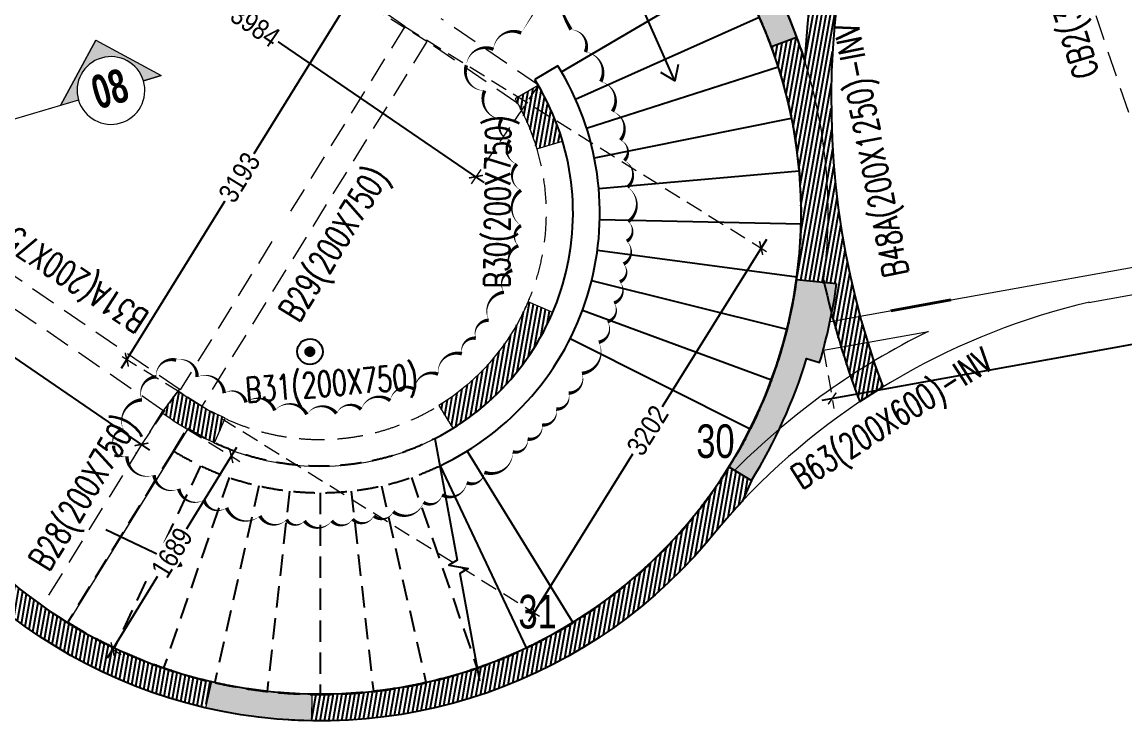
# Model space of a CAD drawing. Header units: millimetres. Extents: x 389 to 31304, y 212 to 40670.
# Drawn here: x 6625 to 14844, y 3762 to 8972 of the extents above; entities that cross this region are included whole.
import ezdxf

# ---------------------------------------------------------------- set-up
doc = ezdxf.new("R2010")
doc.units = ezdxf.units.MM
doc.linetypes.add('CONTINOUS', pattern=[0])
doc.linetypes.add('HIDDEN', pattern=[9.524999999999999, 6.349999999999999, -3.174999999999999])
for name, color, linetype, lineweight in [('Elevation-1', 41, 'Continuous', 20), ('G-ANNO-SYMB', 111, 'Continuous', 9), ('S-BEAM-IDEN', 2, 'Continuous', 9), ('S-COL HATCH', 8, 'Continuous', 0), ('S-COLUMN', 6, 'Continuous', 9), ('STR-BEAM', 2, 'CONTINOUS', 18), ('STR-BEAM NO.', 30, 'Continuous', 25), ('Wall', 2, 'Continuous', 40)]:
    doc.layers.add(name, color=color, linetype=linetype, lineweight=lineweight)
for name, color, linetype in [('FF-PENDENT SPRINKLER 68DEG', 222, 'Continuous'), ('FF-SLEEVE', 1, 'Continuous'), ('Hidden', 8, 'HIDDEN'), ('S- Structural', 5, 'Continuous'), ('Staircase', 14, 'Continuous'), ('STR-RC WALL', 4, 'Continuous')]:
    doc.layers.add(name, color=color, linetype=linetype)
doc.styles.add('Dim.s & Anno.(Misc.)', font='ARIALN.TTF')
doc.styles.add('EL', font='swisscl.ttf')
doc.styles.add('ROMANS', font='simplex.shx', dxfattribs={"width": 0.75})
doc.styles.add('Swis721 LtCn BT_B', font='', dxfattribs={"width": 0.9, "height": 249.9999999999997})
doc.styles.get('Swis721 LtCn BT_B').set_extended_font_data('Swis721 LtCn BT', bold=True)
doc.dimstyles.new('A-GFC-100', dxfattribs={"dimtxt": 200, "dimasz": 100, "dimexe": 100, "dimexo": 0, "dimgap": 0, "dimtad": 0, "dimdec": 0, "dimzin": 1, "dimdsep": 46, "dimtxsty": 'Dim.s & Anno.(Misc.)', "dimblk": 'ARCHTICK', "dimcen": 0, "dimdle": 100, "dimclrd": 8, "dimclre": 8, "dimclrt": 6, "dimazin": 2, "dimtfac": 1, "dimtdec": 0, "dimtmove": 0, "dimatfit": 3, "dimfxl": 1, "dimtolj": 1, "dimlwd": -1, "dimlwe": 9, "dimarcsym": 0})
doc.dimstyles.new('A-GFC-75', dxfattribs={"dimtxt": 150, "dimasz": 75, "dimexe": 75, "dimexo": 0, "dimgap": 0, "dimtad": 0, "dimdec": 0, "dimzin": 1, "dimdsep": 46, "dimtxsty": 'Dim.s & Anno.(Misc.)', "dimblk": 'ARCHTICK', "dimcen": 0, "dimdle": 75, "dimclrd": 8, "dimclre": 8, "dimclrt": 6, "dimazin": 2, "dimtfac": 1, "dimtdec": 0, "dimtmove": 0, "dimatfit": 3, "dimfxl": 1, "dimtfill": 1, "dimtolj": 1, "dimlwd": -1, "dimlwe": 9, "dimarcsym": 0})

# ---------------------------------------------------------------- blocks, each defined once
blk = doc.blocks.new('_ArchTick')
at = {"color": 0, "linetype": 'ByBlock', "const_width": 0.15}
blk.add_lwpolyline([(-0.5, -0.5), (0.5, 0.5)], dxfattribs=at)
blk = doc.blocks.new('A$Ce47450c8')
at = {"layer": 'G-ANNO-SYMB', "extrusion": (0, 0, -1)}
h = blk.add_hatch(color=9, dxfattribs=at)
edge = h.paths.add_edge_path(flags=0)
edge.add_line((-136.8343995958566, 252.34375), (0, 252.34375))
edge.add_line((0, 252.34375), (-390.3115636557341, 642.6553136575967))
edge.add_line((-390.3115636557341, 642.6553136575967), (-780.6231273114681, 252.34375))
edge.add_line((-780.6231273114681, 252.34375), (-641.5218995958566, 252.34375))
edge.add_arc((-389.1781495958566, 252.34375), 252.3437499999996, -1.1368683772161603e-13, 180.0000000000005, ccw=False)
for p, q in [((390.3115636557341, 642.6553136575967), (0, 252.34375)), ((390.3115636557341, 642.6553136575967), (780.6231273114681, 252.34375)), ((136.8343995958566, 252.34375), (0, 252.34375)), ((641.5218995958566, 252.34375), (780.6231273114681, 252.34375))]:
    blk.add_line(p, q, dxfattribs=at)
at = {"layer": 'G-ANNO-SYMB', "color": 1, "extrusion": (0, 0, -1)}
for p, q in [((390.3115636557341, 642.6553136575967), (0, 252.34375)), ((780.6231273114681, 252.34375), (390.3115636557341, 642.6553136575967)), ((0, 252.34375), (136.8343995958566, 252.34375))]:
    blk.add_line(p, q, dxfattribs=at)
at = {"layer": 'G-ANNO-SYMB', "color": 2, "extrusion": (0, 0, -1)}
blk.add_line((641.5218995958566, 252.34375), (1422.985443849117, 252.34375), dxfattribs=at)
at = {"layer": 'G-ANNO-SYMB', "color": 5, "extrusion": (0, 0, -1)}
blk.add_line((641.5218995958566, 252.34375), (780.6231273114681, 252.34375), dxfattribs=at)
at = {"layer": 'G-ANNO-SYMB', "extrusion": (0, 0, -1)}
blk.add_arc((-389.1781495958566, 252.34375), 252.34375, 0, 180, dxfattribs=at)
at = {"layer": 'G-ANNO-SYMB', "color": 2, "extrusion": (0, 0, -1)}
for radius, start, end in [(252.3437499999996, 0, 180), (252.34375, 180, 0)]:
    blk.add_arc((-389.1781495958566, 252.34375), radius, start, end, dxfattribs=at)
blk = doc.blocks.new('FF-PENDENT SPK')
at = {"layer": 'FF-PENDENT SPRINKLER 68DEG'}
h = blk.add_hatch(color=256, dxfattribs=at)
edge = h.paths.add_edge_path()
edge.add_ellipse((0, 0), major_axis=(8.243202929090709, 42.96640328158669), ratio=0.9999999998286057, start_angle=-0.3116849919543572, end_angle=179.6883150080456)
edge.add_ellipse((0, 0), major_axis=(8.243202929090709, 42.96640328158669), ratio=0.9999999998286057, start_angle=179.6883150080456, end_angle=359.6883150080456)
for major_axis, ratio, start_param, end_param in [((-9.3398e-12, 124.9999903832727), 0.9999999998271766, 0.0021804787564905, 6.285365785936076), ((8.357737417794588, 42.94427122144804), 0.999999999828613, -0.0027735686916386, 6.280411738487947)]:
    blk.add_ellipse((0, 0), major_axis=major_axis, ratio=ratio, start_param=start_param, end_param=end_param, dxfattribs=at)
blk = doc.blocks.new('New_sprinkler pipes')
at = {"layer": 'FF-PENDENT SPRINKLER 68DEG', "xscale": 0.762, "yscale": 0.762, "zscale": 0.762, "rotation": 89.39261031844389}
blk.add_blockref('FF-PENDENT SPK', (3143.537631131709, -5009.507019953802), dxfattribs=at)
blk = doc.blocks.new('*D86')
at = {"layer": 'S- Structural', "color": 8, "linetype": 'HIDDEN', "lineweight": 9, "ltscale": 20, "transparency": 16777216}
for p, q in [((19280.41533435009, 7731.870520896272), (19358.65455021155, 7298.327660888631)), ((12597.20148901515, 6525.785819872275), (12675.4407048766, 6092.242959864636))]:
    blk.add_line(p, q, dxfattribs=at)
at = {"layer": 'S- Structural', "color": 8, "ltscale": 20, "transparency": 16777216}
for p, q in [((19419.14260990305, 7385.455122889758), (16173.1434211013, 6799.666600817727)), ((12588.31324287548, 6152.731019556134), (15834.31243167723, 6738.519541628166))]:
    blk.add_line(p, q, dxfattribs=at)
at = {"layer": 'S- Structural', "color": 8, "ltscale": 20, "transparency": 16777216, "xscale": 75, "yscale": 75, "zscale": 75}
for p, rotation in [((19345.33484905673, 7372.135421734944), 10.22976570348128), ((12662.12100372179, 6166.050720710948), 190.2297657034813)]:
    blk.add_blockref('_ArchTick', p, dxfattribs=dict(at, rotation=rotation))
at = {"layer": 'S- Structural', "color": 6, "ltscale": 20, "transparency": 16777216, "insert": (16003.72792638926, 6769.093071222946), "char_height": 150, "attachment_point": 5, "rotation": 10.229765703481279, "style": 'Dim.s & Anno.(Misc.)', "bg_fill": 3, "box_fill_scale": 1.1, "bg_fill_color": 9, "bg_fill_true_color": 13158600, "bg_fill_transparency": 0}
blk.add_mtext('\\A1;6791', dxfattribs=at)
blk = doc.blocks.new('*D89')
at = {"layer": 'S- Structural', "color": 8, "linetype": 'HIDDEN', "lineweight": 9, "ltscale": 20, "transparency": 16777216}
for p, q in [((7853.161331942901, 5939.361837402909), (8247.726530864904, 5697.187364699232)), ((6969.568001332359, 4499.758503631681), (7364.133200254361, 4257.584030928004))]:
    blk.add_line(p, q, dxfattribs=at)
at = {"layer": 'S- Structural', "color": 8, "ltscale": 20, "transparency": 16777216}
for p, q in [((8223.038972118338, 5800.340282462788), (7835.14040812965, 5168.352640028532)), ((7260.980282490805, 4232.896472181439), (7648.878846479495, 4864.884114615695))]:
    blk.add_line(p, q, dxfattribs=at)
at = {"layer": 'S- Structural', "color": 8, "ltscale": 20, "transparency": 16777216, "xscale": 75, "yscale": 75, "zscale": 75}
for p, rotation in [((8183.806292609844, 5736.420044207727), 58.45941505861134), ((7300.212961999301, 4296.8167104365), 238.4594150586114)]:
    blk.add_blockref('_ArchTick', p, dxfattribs=dict(at, rotation=rotation))
at = {"layer": 'S- Structural', "color": 6, "ltscale": 20, "transparency": 16777216, "insert": (7742.009627304573, 5016.618377322115), "char_height": 150, "attachment_point": 5, "rotation": 58.45941505861133, "style": 'Dim.s & Anno.(Misc.)', "bg_fill": 3, "box_fill_scale": 1.1, "bg_fill_color": 9, "bg_fill_true_color": 13158600, "bg_fill_transparency": 0}
blk.add_mtext('\\A1;1689', dxfattribs=at)
blk = doc.blocks.new('*D90')
at = {"layer": 'S- Structural', "color": 8, "ltscale": 20, "transparency": 16777216}
for p, q in [((9122.428928704414, 9235.779526742255), (8340.829372097465, 7969.843688368439)), ((7366.310314192422, 6391.441308080655), (8147.909870799367, 7657.377146454468))]:
    blk.add_line(p, q, dxfattribs=at)
at = {"layer": 'S- Structural', "color": 8, "linetype": 'HIDDEN', "lineweight": 9, "ltscale": 20, "transparency": 16777216}
for p, q in [((9642.46588254221, 8826.561152952718), (9019.211327792056, 9211.363817416135)), ((7965.149159616456, 6109.856244529591), (7341.894604866304, 6494.658908993013))]:
    blk.add_line(p, q, dxfattribs=at)
at = {"layer": 'S- Structural', "color": 8, "ltscale": 20, "transparency": 16777216, "xscale": 75, "yscale": 75, "zscale": 75}
for p, rotation in [((9083.027982911293, 9171.962871623018), 58.30846505329705), ((7405.711259985541, 6455.257963199892), 238.308465053297)]:
    blk.add_blockref('_ArchTick', p, dxfattribs=dict(at, rotation=rotation))
at = {"layer": 'S- Structural', "color": 6, "ltscale": 20, "transparency": 16777216, "insert": (8244.369621448417, 7813.610417411455), "char_height": 150, "attachment_point": 5, "rotation": 58.308465053297034, "style": 'Dim.s & Anno.(Misc.)', "bg_fill": 3, "box_fill_scale": 1.1, "bg_fill_color": 9, "bg_fill_true_color": 13158600, "bg_fill_transparency": 0}
blk.add_mtext('\\A1;3193', dxfattribs=at)
blk = doc.blocks.new('*D92')
at = {"layer": 'S- Structural', "color": 8, "linetype": 'HIDDEN', "lineweight": 9, "ltscale": 20, "transparency": 16777216}
for p, q in [((9477.167649476458, 8939.612024438558), (12196.17940700356, 7247.738336345688)), ((7785.428870736289, 6220.817079856055), (10504.4406282634, 4528.94339176318))]:
    blk.add_line(p, q, dxfattribs=at)
at = {"layer": 'S- Structural', "color": 8, "ltscale": 20, "transparency": 16777216}
for p, q in [((12172.12401243332, 7351.040504725979), (11383.36527553959, 6083.425614465581)), ((10401.1384598831, 4504.887997192944), (11189.89719677684, 5772.502887453342))]:
    blk.add_line(p, q, dxfattribs=at)
at = {"layer": 'S- Structural', "color": 8, "ltscale": 20, "transparency": 16777216, "xscale": 75, "yscale": 75, "zscale": 75}
for p, rotation in [((12132.5006255283, 7287.361723250715), 58.10853752159509), ((10440.76184678813, 4568.566778668208), 238.1085375215951)]:
    blk.add_blockref('_ArchTick', p, dxfattribs=dict(at, rotation=rotation))
at = {"layer": 'S- Structural', "color": 6, "ltscale": 20, "transparency": 16777216, "insert": (11286.63123615821, 5927.964250959459), "char_height": 150, "attachment_point": 5, "rotation": 58.10853752159508, "style": 'Dim.s & Anno.(Misc.)', "bg_fill": 3, "box_fill_scale": 1.1, "bg_fill_color": 9, "bg_fill_true_color": 13158600, "bg_fill_transparency": 0}
blk.add_mtext('\\A1;3202', dxfattribs=at)
blk = doc.blocks.new('*D93')
at = {"layer": 'S- Structural', "color": 8, "linetype": 'HIDDEN', "lineweight": 9, "ltscale": 20, "transparency": 16777216}
for p, q in [((5287.273291597797, 7951.896019109709), (4963.330653353854, 7478.240707916659)), ((7796.605111769125, 6235.712222905084), (7472.662473525182, 5762.056911712031))]:
    blk.add_line(p, q, dxfattribs=at)
at = {"layer": 'S- Structural', "color": 8, "ltscale": 20, "transparency": 16777216}
for p, q in [((4943.763315108765, 7582.486183952802), (6108.947863167848, 6785.592435229495)), ((7576.907949561325, 5781.62424995712), (6411.723401502242, 6578.517998680428))]:
    blk.add_line(p, q, dxfattribs=at)
at = {"layer": 'S- Structural', "color": 8, "ltscale": 20, "transparency": 16777216, "xscale": 75, "yscale": 75, "zscale": 75}
for p, rotation in [((5005.669722249382, 7540.147115057276), 145.6309703449798), ((7515.001542420709, 5823.963318852648), 325.6309703449798)]:
    blk.add_blockref('_ArchTick', p, dxfattribs=dict(at, rotation=rotation))
at = {"layer": 'S- Structural', "color": 6, "ltscale": 20, "transparency": 16777216, "insert": (6260.335632335046, 6682.055216954961), "char_height": 150, "attachment_point": 5, "rotation": 325.6309703449798, "style": 'Dim.s & Anno.(Misc.)', "bg_fill": 3, "box_fill_scale": 1.1, "bg_fill_color": 9, "bg_fill_true_color": 13158600, "bg_fill_transparency": 0}
blk.add_mtext('\\A1;3040', dxfattribs=at)
blk = doc.blocks.new('*D94')
at = {"layer": 'S- Structural', "color": 8, "linetype": 'HIDDEN', "lineweight": 9, "ltscale": 20, "transparency": 16777216}
for p, q in [((7185.039608022798, 10749.54693082812), (6676.653785477805, 10006.20654799697)), ((10473.10059531652, 8500.774190624237), (9964.714772771524, 7757.433807793083))]:
    blk.add_line(p, q, dxfattribs=at)
at = {"layer": 'S- Structural', "color": 8, "ltscale": 20, "transparency": 16777216}
for p, q in [((6657.086447284375, 10110.45202404281), (8211.635578934982, 9047.263803364218)), ((10068.96024881736, 7777.001145986512), (8514.411117166757, 8840.189366665105))]:
    blk.add_line(p, q, dxfattribs=at)
at = {"layer": 'S- Structural', "color": 8, "ltscale": 20, "transparency": 16777216, "xscale": 75, "yscale": 75, "zscale": 75}
for p, rotation in [((6718.99285440401, 10068.1129551166), 145.6309703165858), ((10007.05384169773, 7819.340214912718), 325.6309703165858)]:
    blk.add_blockref('_ArchTick', p, dxfattribs=dict(at, rotation=rotation))
at = {"layer": 'S- Structural', "color": 6, "ltscale": 20, "transparency": 16777216, "insert": (8363.023348050869, 8943.726585014663), "char_height": 150, "attachment_point": 5, "rotation": 325.63097031658583, "style": 'Dim.s & Anno.(Misc.)', "bg_fill": 3, "box_fill_scale": 1.1, "bg_fill_color": 9, "bg_fill_true_color": 13158600, "bg_fill_transparency": 0}
blk.add_mtext('\\A1;3984', dxfattribs=at)
blk = doc.blocks.new('st')
at = {"color": 1, "ltscale": 30}
blk.add_lwpolyline([(12690.78159548715, 18292.66410501674), (12856.74178079515, 17384.80614158511), (12793.67013217136, 17347.86209947802), (12937.79584909603, 17323.38030729815), (12874.72420047223, 17286.43626519106), (13021.29276834055, 16484.6569632478)], dxfattribs=at)
at = {"layer": 'Hidden', "ltscale": 25}
blk.add_arc((11836.41588390991, 19970.65866250358), 3583.005883448083, 238.2964888069945, 30.42391037939694, dxfattribs=at)
at = {"layer": 'Staircase', "linetype": 'HIDDEN', "ltscale": 25}
blk.add_line((10741.69534358009, 18198.49769372679), (9953.461048886182, 16922.31284057349), dxfattribs=at)
at = {"layer": 'Staircase', "ltscale": 25}
for points in [[(13632.76304695383, 21025.61927374452), (14926.05052286386, 21785.07012592442)], [(13738.22803162038, 20820.85479044355), (15107.47734212875, 21432.88690890186)], [(13820.44246764108, 20605.69966792874), (15249.08733659238, 21062.83623224311)], [(13878.40159888938, 20382.78410384059), (15348.60797161981, 20679.59917399846)], [(13911.39712585136, 20154.83309163526), (15405.41814162582, 20287.5548859816)], [(13919.02584892511, 19924.63312804699), (15418.60681099072, 19891.6288532447)], [(13901.19458726793, 19694.9981716536), (15388.01047355309, 19496.65892020613)], [(13858.12131351977, 19468.73526746593), (15313.92382808402, 19107.16343173943)], [(13790.33249090612, 19248.61025623418), (15197.47805599868, 18728.82422170602)], [(13698.65664499625, 19037.31398636475), (15039.58994642645, 18365.08048371225)], [(12930.54726612568, 18198.17601193301), (13718.85888452083, 16921.5897061415)], [(12728.15563261509, 18088.21556713246), (13370.28726296499, 16732.60980980284)]]:
    blk.add_lwpolyline(points, dxfattribs=at)
at = {"layer": 'Staircase', "color": 1, "ltscale": 25}
for points in [[(13607.44584868773, 21068.73585375648), (13434.97952864616, 20967.46706067647)], [(13632.76304695383, 21025.61927374452), (13607.44584868773, 21068.73585375648)], [(13460.29581690487, 20924.35203048109), (13434.97952864616, 20967.46706067647)]]:
    blk.add_lwpolyline(points, dxfattribs=at)
at = {"layer": 'Staircase', "linetype": 'HIDDEN', "ltscale": 25}
for points in [[(10741.71896356344, 18198.53593548946), (10846.82021816075, 18368.6938805934)], [(10944.06762432307, 18088.47161388769), (10301.45362842828, 16733.09444922954)], [(11157.35037241876, 18001.46157897264), (10668.3052319996, 16583.42249020375)], [(12514.85996314883, 18001.27090425789), (13003.3103486523, 16583.02683964558)], [(11378.93397736177, 17938.53187163174), (11049.43706483394, 16475.16869334318)], [(12293.26767692342, 17938.40546678751), (12622.15084013715, 16474.90422955528)], [(11606.10894001648, 17900.45135912485), (11440.18889113515, 16409.65608664788)], [(11836.09752545878, 17887.68503906578), (11835.7829827331, 16387.68506970629)], [(12066.08773273229, 17900.38838322833), (12231.38254195824, 16409.52365668677)]]:
    blk.add_lwpolyline(points, dxfattribs=at)
at = {"layer": 'Staircase', "color": 1, "ltscale": 25}
for radius, start in [(2083.156610901033, 295.3462652176721), (1883.156610901033, 296.9817186119115)]:
    blk.add_arc((11836.38179872557, 19970.84163056873), radius, start, 30.42009385555211, dxfattribs=at)
at = {"layer": 'Staircase', "linetype": 'HIDDEN', "ltscale": 25}
for radius, end in [(1883.156610901033, 296.9817186119115), (2083.156610901033, 295.3462652176721)]:
    blk.add_arc((11836.38179872557, 19970.84163056873), radius, 238.2984900351438, end, dxfattribs=at)
at = {"ltscale": 30}
blk.add_leader([(14479.26474959031, 20958.38715592772), (14223.90663238615, 21529.46390567347)], dimstyle='A-GFC-100', override={"dimgap": 0, "dimtad": 0, "dimclrd": 6, "dimldrblk": 'Open90', "dimfxl": 0.18, "dimfxlon": 1, "dimarcsym": 1}, dxfattribs=at)
blk = doc.blocks.new('A$C7186b494')
h = blk.add_hatch(color=9)
h.dxf.hatch_style = 1
edge = h.paths.add_edge_path()
edge.add_line((9406.236045636237, 6865.039187680929), (9218.999476078898, 6794.730249384418))
edge.add_arc((5862.654747098684, 5552.816005351022), 3578.742925846589, 20.30547513806723, 50.63897413296436)
edge.add_line((8132.310445990412, 8319.775336056948), (8258.11689274013, 8475.256630655378))
edge.add_arc((5862.65474710241, 5552.816005365923), 3778.74292583292, 20.32008924191922, 50.659258914179986, ccw=False)
h = blk.add_hatch(color=9)
h.dxf.hatch_style = 1
h.paths.add_polyline_path([(8900.850488122554, 3663.296713553369), (9069.786644060163, 3562.8890374396, 0.0641665388057652), (9480.995038252324, 4470.909923853352, 0.0385889995429131), (9704.344630926847, 5027.519705414772), (9405.820208989084, 5058.595776187257, -0.1048070550564545)])
at = {"layer": 'S- Structural', "linetype": 'Continuous', "ltscale": 150}
h = blk.add_hatch(dxfattribs=at)
h.set_pattern_fill('ANSI31', color=9, scale=10, angle=35)
h.set_pattern_definition([(80, (-25047300.56897713, -12424795.02859187), (-31.2676461581376, 5.513329640925039), [])])
h.paths.add_polyline_path([(5145.517608981579, 35269.36337649636), (5054.97136047855, 35447.69278204255, 0.4142140032433907), (3738.22604957968, 31414.55394482613), (3758.643744535744, 31374.34165452793), (3936.973135069012, 31464.88789542578), (3916.555318839849, 31505.10046174191, -0.4142140032454739)])
h.paths.add_polyline_path([(6358.161627460272, 35885.07992828265), (6267.615378905087, 36063.4093338009), (5723.706631232053, 35787.24121397361), (5814.252879757434, 35608.91180844046)])
h.paths.add_polyline_path([(9513.206498984247, 37711.3489949964), (8969.305872805417, 37435.1849988345), (9059.8521213606, 37256.8555933144), (9603.752747509629, 37533.01958946139)])
h.paths.add_polyline_path([(10363.03426681459, 37694.23861588165), (10184.70486127585, 37603.69236736745), (10899.03201258555, 36196.8363314718), (11077.36141812429, 36287.38257998973)])
h.paths.add_polyline_path([(12449.13708315789, 33585.69208608009), (12270.80779463798, 33495.14560709708), (12906.32558836788, 32243.50335552171), (13084.65499390289, 32334.04960404895)])
h.paths.add_polyline_path([(13424.20342585072, 31665.31433325634), (13245.87402030453, 31574.76808475517), (14112.00625906512, 29868.93432812951), (14290.33554758131, 29959.48080711812)])
h.paths.add_polyline_path([(15662.1112126112, 27257.79031320848), (15483.78180707246, 27167.24406469054), (25427.96716385335, 7582.328153900802), (24983.79092235863, 7502.641351548955), (25019.16459438577, 7305.887718362734), (25728.05504419655, 7433.073010450229)])
h.paths.add_polyline_path([(7879.409615773707, 12100.59496402182), (6046.691892579198, 15710.178266678), (5960.685782201588, 15437.79898382909), (7701.079453714192, 12010.05020547658, -0.3748146044818484), (7524.024956017733, 11309.04590641521), (3551.989864889532, 8555.431342540309, 0.03218052180444), (3185.884113844484, 8234.967647850513), (3331.127493992448, 8097.359569899738, -0.0314423734886145), (3669.977128475905, 8393.866563048214), (7637.971664372831, 11144.68001075834, 0.3748146044814535)])
h.paths.add_polyline_path([(2391.790618821978, 6472.228417297825), (2197.639873880893, 6520.2669408191, 0.1488984230330705), (2280.052400477231, 4317.104726098477), (2469.151340518147, 4382.318229911849, -0.1491422121730191)])
h.paths.add_polyline_path([(2790.240277696401, 3698.074558213353), (2619.08274371922, 3594.497055899352, 0.2022568584402394), (5000.032760452479, 1868.305370025337), (5045.324663799256, 2063.316210512072, -0.2022572387291834)])
h.paths.add_polyline_path([(8819.022543855011, 3200.91480987519, -0.0133477015984474), (9001.118217330428, 3405.770499093458), (9069.7863307409, 3562.888871520758), (8900.2010781914, 3663.682340011001, -0.2638255150658925), (5796.053847208619, 1970.969319995493), (5792.829556055367, 1770.755808439106, 0.2331743197435576)])
h.paths.add_polyline_path([(4415.272385440767, 18923.29970816523), (4206.750980067998, 18892.21735693328), (5779.561650779098, 15794.52748173475), (6046.691569250077, 15710.17890348099)])
h.paths.add_polyline_path([(3561.650196950882, 26657.21483308822), (5622.142186954618, 27704.21098087914), (5531.596016768366, 27882.54043656588), (3350.075210139156, 26774.04601292871), (3772.631035007537, 22183.64726514742), (3874.03312888369, 22001.5804994572), (3793.518519107253, 21956.73788368516), (3994.760628964752, 19770.561585268), (4192.892316490412, 19800.09523765556)])
h.paths.add_polyline_path([(4276.521567553282, 30796.15262493677), (4098.192426528782, 30705.60651071742), (5282.744638867676, 28372.65180916712), (5461.07290945202, 28463.19748143107)])
h = blk.add_hatch(dxfattribs=at)
h.set_pattern_fill('ANSI31', color=9, scale=10, angle=35)
h.set_pattern_definition([(80, (-25089095.75268919, -12441536.78265784), (-31.2676461581376, 5.513329640925039), [])])
edge = h.paths.add_edge_path()
edge.add_line((10623.84464195743, 9708.895265880972), (10451.76791651547, 9810.801858950406))
edge.add_arc((15859.72407219559, 6395.339310076088), 6396.199981592317, 147.7250275288765, 177.4617255676124)
edge.add_arc((5862.65474710241, 5552.81600534916), 3778.742925837649, 17.33314772749167, 20.32008924216035)
edge.add_line((9406.236045636237, 6865.039187680929), (9217.894718211144, 6794.315403325483))
edge.add_arc((5855.764614678919, 5554.064986340701), 3583.593159094449, -7.945741574415877, 20.248427043394486, ccw=False)
edge.add_line((9404.953200865539, 5058.686030799523), (9704.344630926847, 5027.519705414772))
edge.add_arc((5848.951470423489, 5554.790097404271), 3891.281342735942, 348.9121671304618, 352.2124402441471, ccw=False)
edge.add_arc((15816.40567145124, 6402.604435214773), 6352.604597932832, 194.552132968604, 200.7603753095291)
edge.add_arc((12746.29623536765, -106.6682331264019), 5134.548104201812, 121.6999945295367, 123.98417621326831, ccw=False)
edge.add_arc((15831.63402016461, 6404.639915125445), 6167.590585534568, 147.6055555496095, 200.3299186817185, ccw=False)
h = blk.add_hatch(dxfattribs=at)
h.set_pattern_fill('ANSI31', color=9, scale=10, angle=35)
h.set_pattern_definition([(80, (4.39049682021141, -20.59010162204504), (-31.2676461581376, 5.513329640925039), [])])
edge = h.paths.add_edge_path()
edge.add_line((7480.93420471251, 6507.894130259753), (7303.551402408629, 6405.066528193653))
edge.add_arc((6124.870485916733, 5652.119861999526), 1398.648413660497, 15.888106246420477, 32.57062314759338, ccw=False)
edge.add_line((7470.087954837829, 6035.013249699026), (7661.693442758172, 6092.11350106448))
edge.add_arc((5057.496587950737, 5207.13017937541), 2750.461186466147, 18.76928412697139, 28.22438226272346)
h = blk.add_hatch(dxfattribs=at)
h.set_pattern_fill('ANSI31', color=9, scale=10, angle=35)
h.set_pattern_definition([(80, (13.50420066714287, 50.85808785818517), (-31.2676461581376, 5.513329640925039), [])])
edge = h.paths.add_edge_path()
edge.add_line((6740.263539813459, 4121.586954860016), (6845.327005460858, 3951.408881705255))
edge.add_arc((5859.560352869332, 5551.405211819336), 1879.288202948135, 301.6374539949022, 336.915814979443)
edge.add_line((7588.373491857201, 4814.567861920223), (7404.79340145737, 4893.012514756993))
edge.add_arc((5856.82755985111, 5554.542139055207), 1683.395286498068, 301.65438582625654, 336.8603579506663, ccw=False)
h = blk.add_hatch(dxfattribs=at)
h.set_pattern_fill('ANSI31', color=9, scale=10, angle=35)
h.set_pattern_definition([(80, (-8.514853954315186, -6.635194465517997), (-31.2676461581376, 5.513329640925039), [])])
edge = h.paths.add_edge_path()
edge.add_line((5068.837224457413, 3844.107016049326), (5147.088161669671, 4028.157611710951))
edge.add_arc((5805.603206142784, 5577.186371192336), 1683.191065060013, 233.1442807604246, 246.9689371862967, ccw=False)
edge.add_line((4796.021815821528, 4230.383647028356), (4676.076253350823, 4070.332260787487))
edge.add_arc((5804.975496940315, 5576.212131533772), 1882.043487089438, 233.1425393176343, 246.9746873513642)
at = {"layer": 'S-COL HATCH'}
h = blk.add_hatch(color=30, dxfattribs=at)
h.dxf.hatch_style = 1
edge = h.paths.add_edge_path()
edge.add_line((9406.23573230952, 6865.039021782577), (9218.999162748456, 6794.730083471164))
edge.add_arc((5862.654433764517, 5552.815839424729), 3578.742925854851, 20.30547513825288, 50.63897413315)
edge.add_line((8132.310132652522, 8319.775170143694), (8258.116579394788, 8475.256464732813))
edge.add_arc((5862.654433809221, 5552.815839421004), 3778.742925815909, 20.320089242765903, 50.659258915026726, ccw=False)
h = blk.add_hatch(color=30, dxfattribs=at)
h.dxf.hatch_style = 1
h.paths.add_polyline_path([(8900.85017478466, 3663.296547638252), (9069.7863307409, 3562.888871520758, 0.0641665388057652), (9480.994724892082, 4470.909757947548), (9577.704991526902, 4441.926359230652, 0.038549026877663), (9704.344317581505, 5027.519539499656), (9405.819895651191, 5058.595610270277, -0.1048070550564545)])
h = blk.add_hatch(color=30, dxfattribs=at)
h.dxf.hatch_style = 1
h.paths.add_polyline_path([(5792.835961680859, 1771.153568143025), (5796.05689490214, 1971.158567693084, -0.0529148986750746), (5045.413736462593, 2063.699725748971), (5000.16738595441, 1868.885019596666, 0.0529231911952472)])
at = {"layer": 'S-COLUMN'}
for points in [[(9406.23573230952, 6865.039021782577), (9218.999162748456, 6794.730083471164, 0.1331331676250236), (8132.310132652522, 8319.775170143694), (8258.116579394788, 8475.256464732813, -0.1331583492614696)], [(7308.517354045064, 6406.523675536736, -0.0603610880457303), (7470.087954837829, 6035.013249699026), (7661.693442758172, 6092.11350106448, 0.0605652353832259), (7480.998645853252, 6507.783675616607)], [(6740.263539813459, 4121.586954858154), (6845.327005460858, 3951.408881705255, 0.1548395674944414), (7588.707280114293, 4814.425196979195), (7404.79340145737, 4893.012514756993, -0.1548348620323221)], [(5147.088161669671, 4028.157611710951, -0.0603947131971267), (4796.021815821528, 4230.383647028356), (4676.016208618879, 4070.446090146899, 0.0605657292620205), (5068.837224457413, 3844.107016049326)]]:
    blk.add_lwpolyline(points, format="xyb", close=True, dxfattribs=at)
for points, elevation in [([(9704.344317581505, 5027.519539499656), (9405.819895651191, 5058.595610270277), (9405.819895651191, 5058.595610270277, -0.1048070550564544), (8900.85017478466, 3663.296547638252), (9069.7863307409, 3562.888871520758, 0.0641665388057652), (9480.994724892082, 4470.909757947548), (9577.704991526902, 4441.926359230652, 0.038549026877663)], -3.351534e-09), ([(5796.05689490214, 1971.158567693084, -0.0529148986750746), (5045.413736462593, 2063.699725748971), (5000.16738595441, 1868.885019596666, 0.0529231911952471), (5792.835961680859, 1771.153568143025)], 1.3216095e-09)]:
    blk.add_lwpolyline(points, format="xyb", close=True, dxfattribs=dict(at, elevation=elevation))
at = {"layer": 'Staircase', "color": 1, "ltscale": 25}
blk.add_arc((5857.020186532288, 5554.3837303482), 1883.156610901033, 296.9817186119115, 30.42009385555211, dxfattribs=at)
at = {"layer": 'STR-RC WALL', "linetype": 'Continuous'}
for p, q in [((9876.269413396716, 4150.858025256544), (10048.25375626236, 4261.818960456177)), ((9069.7863307409, 3562.888871520758, -3.3760443e-09), (9001.118217330428, 3405.770499095321))]:
    blk.add_line(p, q, dxfattribs=at)
for points in [[(9001.118217330428, 3405.770499093458, 0.0133477015984965), (8819.022543855011, 3200.91480987519, -1.130647793762396), (3551.989864889532, 8555.431342540309), (7524.024956021458, 11309.04590641707, 0.3748146044806575), (7701.079453714192, 12010.05020547844), (4046.574177853763, 19207.68956709839), (3350.075210139156, 26774.04601292871), (5531.597215682268, 27882.54104576819), (3738.226049691439, 31414.5539446082, -0.4142140032682225), (5054.971360486001, 35447.69278204627), (6267.615378908813, 36063.40933380276)], [(5145.517609011381, 35269.36337651126), (5145.517609003931, 35269.36337650754, 0.4142140032686584), (3916.555318929255, 31505.10046156682), (5800.44405831024, 27794.81136824191), (3561.650196950882, 26657.21483308822), (4242.233816664666, 19264.10348861664), (7879.409615773707, 12100.59496402368, -0.3748146044815324), (7637.971664372831, 11144.68001075834), (3669.977128475905, 8393.866563048214, 2.363285978003679), (8760.647943351418, 7652.586555615068, 2.363285978003679)], [(10522.30836207419, 9537.421339301394, 0.2262431691890455), (10048.23718263954, 4261.862593404948)]]:
    blk.add_lwpolyline(points, format="xyb", dxfattribs=at)
at = {"layer": 'STR-RC WALL', "ltscale": 20}
for points in [[(8259.151392430069, 8474.408367153257, -0.1463558368927955), (9469.799656491727, 6678.606262117624, -0.1234096679896117), (10350.21548615768, 9639.323459293693, -0.2262452299917971)], [(9406.236045636237, 6865.039187680929, -0.0130337289720073), (9469.799656491727, 6678.606262117624, -0.1234096679896117), (10350.21548615768, 9639.323459293693)]]:
    blk.add_lwpolyline(points, format="xyb", dxfattribs=at)
at = {"layer": 'STR-RC WALL'}
blk.add_lwpolyline([(9406.236045636237, 6865.039187680929), (9218.999476078898, 6794.730249384418, 0.1331331676250236), (8132.310445990412, 8319.775336056948), (8258.11689274013, 8475.256630655378, -0.1331583492614696)], format="xyb", close=True, dxfattribs=at)
at = {"layer": 'STR-RC WALL', "elevation": -3.351534e-09}
blk.add_lwpolyline([(9704.344630926847, 5027.519705414772), (9405.820208989084, 5058.595776187257), (9405.820208989084, 5058.595776187257, -0.1048070550564544), (8900.850488122554, 3663.296713553369), (9069.786644060163, 3562.8890374396, 0.0641665388057652), (9480.995038252324, 4470.909923853352), (9577.705304864794, 4441.926525156945, 0.038549026877663)], format="xyb", close=True, dxfattribs=at)
at = {"layer": 'STR-RC WALL', "linetype": 'Continuous'}
blk.add_arc((15816.40567145124, 6402.604435222222), 6352.604597935929, 192.2105944684752, 200.7603752854048, dxfattribs=at)
at = {"layer": 'Staircase', "color": 6, "ltscale": 50}
blk.add_blockref('st', (-5979.361612193287, -14416.45790022053), dxfattribs=at)

msp = doc.modelspace()

# ---------------------------------------------------------------- linework, layer by layer
at = {"layer": 'Hidden', "ltscale": 25}
for points in [[(7482.581671236681, 6176.222283638076), (7482.631156115459, 6176.271767861203)], [(10216.32050672047, 6176.209475441829), (10216.40230016284, 6176.127681999461)]]:
    msp.add_lwpolyline(points, dxfattribs=at)
at = {"layer": 'S- Structural'}
msp.add_lwpolyline([(7307.630572358745, 5814.253975977184, 0, 26.66666666666666, -0.52056705), (7379.990851222204, 5931.408345961006, 0, 26.66666666666666, -0.52056705), (7518.347809961664, 6155.414148428471, 0, 26.66666666666666, -0.52056705), (7624.638730226682, 6327.503670391621, 0, 26.66666666666666, -0.52056705), (7773.442694651561, 6451.386156490997, 0, 26.66666666666666, -0.52056705), (7929.002494792121, 6326.015159345225, 0, 26.66666666666666, -0.52056705), (8131.457587058322, 6205.615941696795, 0, 26.66666666666666, -0.52056705), (8293.507741707044, 6136.644692485214, 0, 26.66666666666666, -0.52056705), (8508.242840873674, 6076.662791372271, 0, 26.66666666666666, -0.52056705), (8747.331204238015, 6047.528627523215, 0, 26.66666666666666, -0.52056705), (8967.596068850387, 6053.923501844511, 0, 26.66666666666666, -0.52056705), (9152.000343269336, 6084.000434906215, 0, 26.66666666666666, -0.52056705), (9368.253941579389, 6149.998287481249, 0, 26.66666666666666, -0.52056705), (9550.18843722217, 6234.593799737275, 0, 26.66666666666666, -0.52056705), (9725.586655943322, 6346.62379880342, 0, 26.66666666666666, -0.52056705), (9902.55138299488, 6499.469986286939, 0, 26.66666666666666, -0.52056705), (10006.28726462148, 6615.006029277103, 0, 26.66666666666666, -0.52056705), (10103.30150188752, 6748.840373977081, 0, 26.66666666666666, -0.52056705), (10216.35379357137, 6957.769560578274, 0, 26.66666666666666, -0.52056705), (10277.88899469622, 7120.274052456946, 0, 26.66666666666666, -0.52056705), (10323.63722211741, 7304.34189587179, 0, 26.66666666666666, -0.52056705), (10343.58528275661, 7453.741338864894, 0, 26.66666666666666, -0.52056705), (10342.93415051572, 7717.952202652575, 0, 26.66666666666666, -0.52056705), (10312.97827284656, 7912.568938762875, 0, 26.66666666666666, -0.52056705), (10261.98146671675, 8091.597824881779, 0, 26.66666666666666, -0.52056705), (10197.83917645611, 8246.43999622482, 0, 26.66666666666666, -0.52056705), (10072.88580493502, 8460.623383854509, 0, 26.66666666666666, -0.52056705), (9936.371331433435, 8649.628577756688, 0, 26.66666666666666, -0.52056705), (10137.62783859543, 8767.799965207458, 0, 26.66666666666666, -0.52056705), (10344.71273139738, 8889.393594390705, 0, 26.66666666666666, 0.0073110630251391), (10590.20478228353, 9290.152992217794, 0, 26.66666666666666, 0.1046066944435464), (10715.37942973398, 8915.035840994671, 0, 26.66666666666666, -0.52056705), (10823.19657652326, 8748.34880922641, 0, 26.66666666666666, -0.52056705), (10937.41011653341, 8527.791522155509, 0, 26.66666666666666, -0.52056705), (11024.26075348131, 8305.77975049521, 0, 26.66666666666666, -0.52056705), (11084.37974961348, 8091.513014295133, 0, 26.66666666666666, -0.52056705), (11113.87680497639, 7940.040449536398, 0, 26.66666666666666, -0.52056705), (11137.05471017458, 7740.895749536337, 0, 26.66666666666666, -0.52056705), (11141.50325187914, 7484.282535835163, 0, 26.66666666666666, -0.52056705), (11131.3001183594, 7337.929210641416, 0, 26.66666666666666, -0.52056705), (11107.69564641886, 7168.160528899164, 0, 26.66666666666666, -0.52056705), (11080.2277202519, 7035.566012159915, 0, 26.66666666666666, -0.52056705), (11036.77639274545, 6877.776114066126, 0, 26.66666666666666, -0.52056705), (10988.07024920605, 6738.23789103608, 0, 26.66666666666666, -0.52056705), (10922.7138519945, 6585.170230862678, 0, 26.66666666666666, -0.52056705), (10797.04969655968, 6353.106216489331, 0, 26.66666666666666, -0.52056705), (10698.03488094606, 6205.689751575694, 0, 26.66666666666666, -0.52056705), (10605.35414424784, 6086.814608414651, 0, 26.66666666666666, -0.52056705), (10500.07970862709, 5968.883374555961, 0, 26.66666666666666, -0.52056705), (10392.64451397456, 5863.542856442736, 0, 26.66666666666666, -0.52056705), (10282.18020612992, 5768.269079000683, 0, 26.66666666666666, -0.52056705), (10070.25075862802, 5615.696163560258, 0, 26.66666666666666, -0.52056705), (9938.874514883984, 5537.875166132108, 0, 26.66666666666666, -0.52056705), (9754.86482975878, 5447.242072151036, 0, 26.66666666666666, -0.52056705), (9616.780493809509, 5391.865130352782, 0, 26.66666666666666, -0.52056705), (9390.077094814405, 5322.17930338438, 0, 26.66666666666666, -0.52056705), (9246.59752090894, 5290.77919159177, 0, 26.66666666666666, -0.52056705), (9087.889631691054, 5266.920003048138, 0, 26.66666666666666, -0.52056705), (8932.550117275345, 5254.302445597009, 0, 26.66666666666666, -0.52056705), (8729.37130067371, 5253.555848016397, 0, 26.66666666666666, -0.52056705), (8595.234112905939, 5262.837786464945, 0, 26.66666666666666, -0.52056705), (8397.35441011064, 5290.952361493365, 0, 26.66666666666666, -0.52056705), (8149.272445949392, 5351.465735430823, 0, 26.66666666666666, -0.52056705), (7980.74884498738, 5409.702121031465, 0, 26.66666666666666, -0.52056705), (7792.862150056887, 5492.573246573091, 0, 26.66666666666666, -0.52056705), (7608.171324050653, 5594.70786037761, 0, 26.66666666666666, -0.52056705), (7406.600540357309, 5733.617845647962, 0, 26.66666666666666, -0.52056705)], format="xyseb", close=True, dxfattribs=at)
at = {"layer": 'Staircase', "color": 8, "linetype": 'HIDDEN', "ltscale": 25}
for centre, end in [((8849.311499594378, 7543.279245902778), 30.42281475327949), ((8849.434454298245, 7542.938289462583), 30.42281484530888)]:
    msp.add_arc(centre, 3583.029091278895, 238.2959273270596, end, dxfattribs=at)
at = {"layer": 'STR-BEAM', "linetype": 'HIDDEN', "ltscale": 30}
for p, q in [((13896.73052182294, 11187.64127255323), (15250.50399783872, 7165.895590058521)), ((9477.167649476456, 8939.612024438558), (7009.098301089036, 10627.57556500564)), ((10473.10059531652, 8500.774190624237), (9747.653893558909, 8996.922155021684)), ((9477.167649476456, 8939.612024438558), (8591.274631156251, 7505.528977482573)), ((9642.46588254221, 8826.561152952718), (7965.149159616458, 6109.856244529591)), ((10319.05049318694, 8363.83098063524), (9642.46588254221, 8826.561152952718)), ((7803.811264159756, 6230.783786631183), (5287.273291597742, 7951.896019109518)), ((7673.621136842894, 6077.522247667418), (5267.261832656937, 7723.281015994952)), ((8486.050698431807, 7335.192543019535), (7803.811264159756, 6230.783786631183)), ((7673.621136835443, 6077.522247665555), (6772.607994793581, 4618.96275418158)), ((7758.625710050242, 5777.084613806562), (6966.830002422113, 4495.32623273413))]:
    msp.add_line(p, q, dxfattribs=at)
at = {"layer": 'STR-BEAM', "ltscale": 30}
for p, q in [((12648.63215546556, 6739.259008134709, 1.8168629e-09), (19245.71356468521, 7925.329687575803)), ((14575.81810212009, 6882.53570289071, 1.3223187e-09), (19281.02530821286, 7728.477749380276)), ((12597.20148901515, 6525.785819872275, -1.3216095e-09), (13379.05347093441, 6666.352081394748, -1.3216095e-09)), ((7859.59312458955, 5940.5305993976), (6969.568001332359, 4499.758503631682)), ((7758.533950416969, 5776.936073399142), (6969.568001328635, 4499.758503629819))]:
    msp.add_line(p, q, dxfattribs=at)
for centre, radius, start, end in [((8885.498494176793, 7550.751964922056), 3746.456520233348, 351.8954265590477, 19.91199719796482), ((8885.498494176793, 7550.751964922056), 3546.456520233348, 351.8954265590477, 19.91199719796482), ((8858.386075711476, 7547.16619196813), 1873.92959203333, 333.0457076140116, 18.01200069854535), ((15747.54472845666, 1843.534647124813, 1.3216095e-09), 5173.300737130773, 103.0599586117568, 136.5066925125414), ((15747.54472845666, 1843.534647124813, 1.3216095e-09), 5373.300737130773, 116.1662567693464, 135.1278849443027), ((8845.601654137154, 7532.490521871479), 1872.322707904049, 244.959954133692, 301.9372355790449)]:
    msp.add_arc(centre, radius, start, end, dxfattribs=at)
at = {"layer": 'STR-BEAM', "linetype": 'HIDDEN', "ltscale": 30}
for centre, radius, start, end in [((8858.399998093622, 7547.167843614698), 1673.916406551679, 333.0016984770945, 18.02746777786355), ((8845.69480277844, 7531.312684395344), 1671.27906886964, 245.0349991094474, 301.9854610173052)]:
    msp.add_arc(centre, radius, start, end, dxfattribs=at)
at = {"layer": 'Wall', "ltscale": 20}
msp.add_line((13098.87152343117, 6820.206275566474), (13546.58681770287, 6900.699746887193), dxfattribs=at)

# ---------------------------------------------------------------- block references
at = {"layer": 'Elevation-1', "ltscale": 20, "xscale": -1, "rotation": 16.51444080652699}
msp.add_blockref('A$Ce47450c8', (7732.337575456726, 8330.317650807083), dxfattribs=at)
at = {"layer": 'FF-SLEEVE', "color": 40, "ltscale": 20, "true_color": 0xf8d731}
msp.add_blockref('New_sprinkler pipes', (5626.473087801265, 11524.63824481982), dxfattribs=at)
at = {"layer": 'S-COLUMN', "color": 1}
msp.add_blockref('A$C7186b494', (2990.714557057845, 1992.176007223309), dxfattribs=at)

# ---------------------------------------------------------------- texts
at = {"layer": 'G-ANNO-SYMB', "color": 1, "insert": (7242.326780545193, 8595.196913924992), "char_height": 250, "width": 333.0937499999996, "attachment_point": 2, "rotation": 16.514440807848718, "line_spacing_factor": 0.9642671421142559, "style": 'Swis721 LtCn BT_B'}
msp.add_mtext('08', dxfattribs=at)
at = {"layer": 'S-BEAM-IDEN', "color": 3, "style": 'ROMANS', "width": 0.7}
for s, rotation, p in [('B48A(200X1250)-INV', 101.2948428379596, (13232.09688046448, 7094.887747042806, -3.351534e-09)), ('B30(200X750)', 89.48057514101026, (10256.26547553636, 6988.83425560686, -1.3216095e-09)), ('B29(200X750)', 58.37552953698789, (8687.320459498691, 6723.321138371708, -1.3216095e-09)), ('B31A(200X750)', 146.7434689678742, (7580.794259461241, 6799.514345967205, -1.3216095e-09)), ('B63(200X600)-INV', 32.4607862387167, (12435.48113934197, 5482.37858611624)), ('B31(200X750)', 4.575840013592714, (8296.358322067785, 6134.815914505155)), ('B28(200X750)', 58.62087889160524, (6824.144566966819, 4867.587230675848, -1.3216095e-09))]:
    msp.add_text(s, height=187.5, rotation=rotation, dxfattribs=at).set_placement(p)
at = {"layer": 'STR-BEAM', "color": 3, "linetype": 'HIDDEN', "ltscale": 30, "style": 'ROMANS', "width": 0.7}
msp.add_text('CB2(300X200)', height=187.5, rotation=106.9575913106, dxfattribs=at).set_placement((14650.11183391385, 8587.968366653651, -1.3216095e-09))
at = {"layer": 'STR-BEAM NO.', "char_height": 250.0000000000001, "width": 1398.56088639224, "attachment_point": 5, "rotation": 0.0008689923019711554, "style": 'EL'}
for s, insert in [('30', (11792.24004582562, 5846.067765212612)), ('31', (10466.44305924945, 4575.114559321657))]:
    msp.add_mtext(s, dxfattribs=dict(at, insert=insert))

# ---------------------------------------------------------------- leaders
at = {"ltscale": 30}
for points in [[(7813.904399255889, 4918.05143597442), (7248.607732387857, 5186.036673140705)], [(7814.027353959757, 4917.710479534225), (7248.730687091725, 5185.695716700511)]]:
    msp.add_leader(points, dimstyle='A-GFC-100', override={"dimgap": 0, "dimtad": 0, "dimclrd": 6, "dimldrblk": 'Open90', "dimfxl": 0.18, "dimfxlon": 1, "dimarcsym": 1}, dxfattribs=at)

# ---------------------------------------------------------------- next in the draw order: dimensions: what is measured, and where the dimension line sits
at = {"layer": 'S- Structural', "ltscale": 20}
for p1, p2, distance, picture, middle in [((9642.46588254221, 8826.561152952718), (7965.149159616458, 6109.856244529591), -657.4747986074068, '*D90', (8244.369621448417, 7813.610417411455)), ((12597.20148901515, 6525.785819872275, -1.3216095e-09), (19280.41533435009, 7731.870520896272), -365.54600935908957, '*D86', (16003.72792638926, 6769.093071222946)), ((6969.568001332359, 4499.758503631682), (7853.161331942904, 5939.361837402911), -387.9580665996243, '*D89', (7742.009627304573, 5016.618377322115))]:
    dim = msp.add_aligned_dim(p1=p1, p2=p2, distance=distance, dimstyle='A-GFC-75', dxfattribs=at)
    dim.commit()
    dim.dimension.update_dxf_attribs({"geometry": picture, "text_midpoint": middle})

# ---------------------------------------------------------------- next in the draw order: dimensions: what is measured, and where the dimension line sits
dim = msp.add_aligned_dim(p1=(7785.428870736288, 6220.817079856054), p2=(9477.167649476456, 8939.612024438558), distance=-3127.4149503197787, dimstyle='A-GFC-75', dxfattribs=at)
dim.commit()
dim.dimension.update_dxf_attribs({"geometry": '*D92', "text_midpoint": (11286.63123615821, 5927.964250959459)})

# ---------------------------------------------------------------- next in the draw order: dimensions: what is measured, and where the dimension line sits
dim = msp.add_aligned_dim(p1=(7796.605111769124, 6235.712222905082), p2=(5287.273291597798, 7951.896019109709), distance=498.83637623788815, dimstyle='A-GFC-75', dxfattribs=at)
dim.commit()
dim.dimension.update_dxf_attribs({"geometry": '*D93', "text_midpoint": (6260.335632335046, 6682.055216954961)})

# ---------------------------------------------------------------- next in the draw order: dimensions: what is measured, and where the dimension line sits
dim = msp.add_aligned_dim(p1=(10473.10059531652, 8500.774190624237), p2=(7185.039608022797, 10749.54693082812), distance=825.5615299979892, dimstyle='A-GFC-75', dxfattribs=at)
dim.commit()
dim.dimension.update_dxf_attribs({"geometry": '*D94', "text_midpoint": (8363.023348050869, 8943.726585014663)})

doc.saveas('drawing.dxf')
